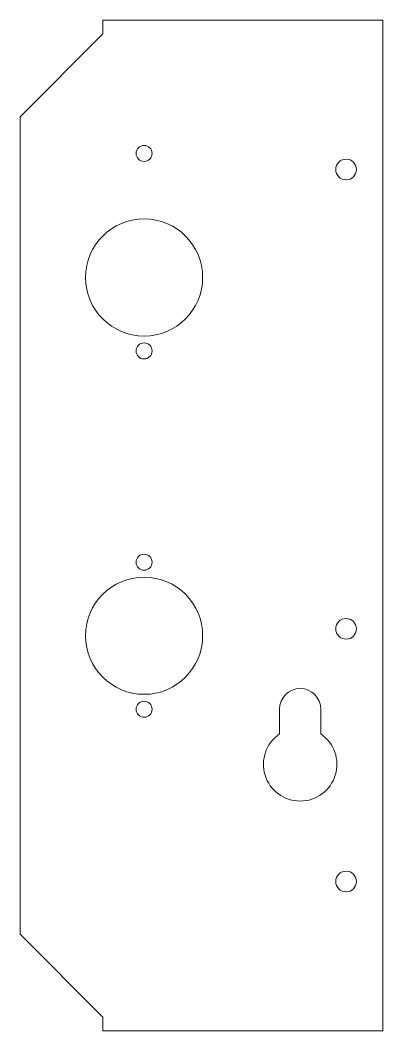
# Model space of a CAD drawing. Header units: millimetres. Extents: x -79 to 0, y -110 to 110.
import ezdxf

# ---------------------------------------------------------------- set-up
doc = ezdxf.new("R2010")
doc.units = ezdxf.units.MM

msp = doc.modelspace()

# ---------------------------------------------------------------- linework, layer by layer
at = {"color": 7, "linetype": 'Continuous', "lineweight": 15}
for p, q in [((0, 110), (-61, 110)), ((-61, 110), (-61, 107)), ((0, -110), (0, 110)), ((-61, 107), (-79, 89)), ((-79, 89), (-79, -89)), ((-22.5, -40), (-22.5, -45.39)), ((-13.5, -45.39), (-13.5, -40)), ((-79, -89), (-61, -107)), ((-61, -107), (-61, -110)), ((-61, -110), (0, -110))]:
    msp.add_line(p, q, dxfattribs=at)
for centre, radius in [((-52, 81), 1.75), ((-8, 77.5), 2.25), ((-52, 54), 12.75), ((-52, 38), 1.75), ((-52, -8), 1.75), ((-52, -24), 12.75), ((-8, -22.5), 2.25), ((-52, -40), 1.75), ((-8, -77.5), 2.25)]:
    msp.add_circle(centre, radius, dxfattribs=at)
for centre, radius, start, end in [((-18, -40), 4.5, 0, 180), ((-18, -52), 8, 124.2289, 55.7711)]:
    msp.add_arc(centre, radius, start, end, dxfattribs=at)

doc.saveas('drawing.dxf')
